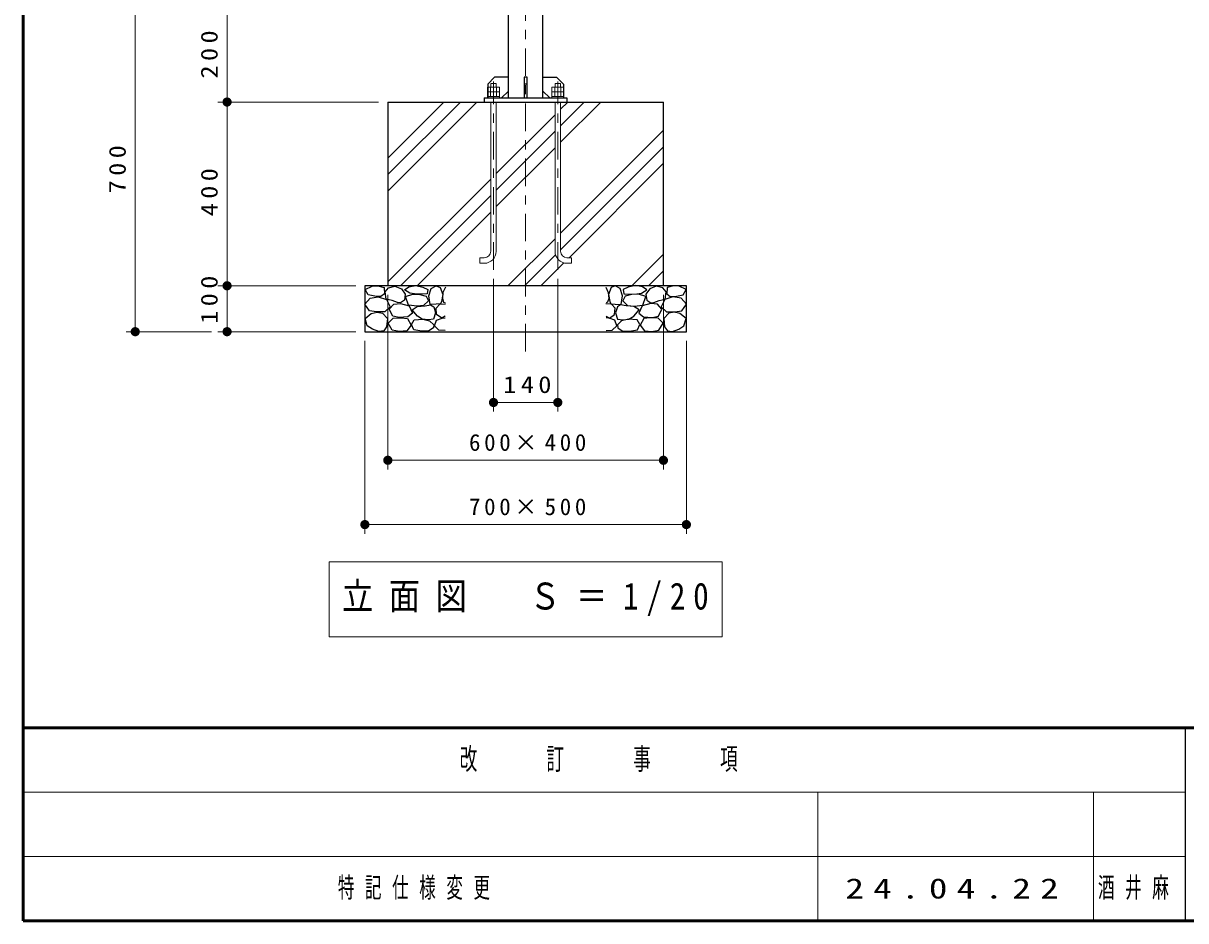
# Model space of a CAD drawing. Units: millimetres on the paper, scale 1:20. Extents: x -365 to 0, y 0 to 257.
# Drawn here: x -365 to -238.5, y 0 to 97.7 of the extents above; entities that cross this region are included whole.
import ezdxf

# ---------------------------------------------------------------- set-up
doc = ezdxf.new("R2010")
doc.units = ezdxf.units.MM
doc.linetypes.add('USER2', pattern=[6, 3, -1, 1, -1])
doc.layers.add('LY_1', color=7, linetype='Continuous', lineweight=13)
doc.styles.add('ＭＳ ゴシック', font='')
doc.styles.get('ＭＳ ゴシック').set_extended_font_data('MS Gothic')

# ---------------------------------------------------------------- blocks, each defined once
blk = doc.blocks.new('filled_dot')
at = {"color": 0, "linetype": 'Continuous', "lineweight": -2, "const_width": 1.25}
blk.add_lwpolyline([(-0.625, 0, 1), (0.625, 0, 1)], format="xyb", close=True, dxfattribs=at)

msp = doc.modelspace()

# ---------------------------------------------------------------- linework, layer by layer
at = {"layer": 'LY_1', "lineweight": 50}
for p, q in [((-365, 257), (-365, 0)), ((-365, 21), (0, 21)), ((-365, 0), (0, 0))]:
    msp.add_line(p, q, dxfattribs=at)
at = {"layer": 'LY_1', "linetype": 'USER2'}
for p, q in [((-310.311, 130.968), (-310.311, 61.803)), ((-313.811, 70.876), (-313.811, 91.376)), ((-306.811, 70.876), (-306.811, 91.376))]:
    msp.add_line(p, q, dxfattribs=at)
at = {"layer": 'LY_1'}
for p, q in [((-352.811, 64.126), (-352.811, 99.126)), ((-342.811, 89.126), (-342.811, 99.126)), ((-314.111, 91.126), (-313.511, 91.126)), ((-314.111, 90.736), (-314.111, 91.126)), ((-313.511, 90.736), (-313.511, 91.126)), ((-307.111, 90.736), (-307.111, 91.126)), ((-306.511, 91.126), (-307.111, 91.126)), ((-306.511, 90.736), (-306.511, 91.126)), ((-313.161, 90.736), (-314.461, 90.736)), ((-314.461, 90.736), (-314.461, 89.576)), ((-313.161, 90.236), (-314.461, 90.236)), ((-314.136, 90.736), (-314.136, 89.736)), ((-313.486, 90.736), (-313.486, 89.736)), ((-313.161, 90.736), (-313.161, 89.576)), ((-307.461, 90.736), (-306.161, 90.736)), ((-307.461, 90.736), (-307.461, 89.576)), ((-307.461, 90.236), (-306.161, 90.236)), ((-307.136, 90.736), (-307.136, 89.736)), ((-306.486, 90.736), (-306.486, 89.736)), ((-306.161, 90.736), (-306.161, 89.576)), ((-326.311, 89.126), (-343.811, 89.126)), ((-326.311, 89.126), (-343.811, 89.126)), ((-342.811, 69.126), (-342.811, 89.126)), ((-325.311, 79.437), (-315.622, 89.126)), ((-325.311, 81.233), (-317.418, 89.126)), ((-325.311, 83.029), (-319.214, 89.126)), ((-313.161, 89.736), (-314.461, 89.736)), ((-314.111, 72.876), (-314.111, 89.126)), ((-313.511, 72.876), (-313.511, 89.126)), ((-307.461, 89.736), (-306.161, 89.736)), ((-307.111, 72.876), (-307.111, 89.126)), ((-306.511, 84.745), (-302.13, 89.126)), ((-306.511, 86.541), (-303.926, 89.126)), ((-306.511, 88.337), (-305.722, 89.126)), ((-306.511, 72.876), (-306.511, 89.126)), ((-313.511, 81.337), (-307.111, 87.737)), ((-313.511, 79.541), (-307.111, 85.941)), ((-306.511, 74.846), (-295.311, 86.046)), ((-313.511, 77.745), (-307.111, 84.145)), ((-306.511, 73.05), (-295.311, 84.25)), ((-305.589, 72.176), (-295.311, 82.454)), ((-325.311, 69.537), (-314.111, 80.737)), ((-323.926, 69.126), (-314.111, 78.941)), ((-322.13, 69.126), (-314.111, 77.145)), ((-312.231, 69.126), (-307.111, 74.246)), ((-315.311, 72.176), (-315.311, 71.576)), ((-314.811, 72.176), (-315.311, 72.176)), ((-310.435, 69.126), (-307.057, 72.504)), ((-305.811, 72.176), (-305.311, 72.176)), ((-305.311, 72.176), (-305.311, 71.576)), ((-298.739, 69.126), (-295.311, 72.554)), ((-314.811, 71.576), (-315.311, 71.576)), ((-308.639, 69.126), (-306.145, 71.62)), ((-305.811, 71.576), (-305.311, 71.576)), ((-313.811, 69.876), (-313.811, 55.421)), ((-306.811, 69.876), (-306.811, 55.421)), ((-296.943, 69.126), (-295.311, 70.758)), ((-328.811, 69.126), (-343.811, 69.126)), ((-342.811, 64.126), (-342.811, 69.126)), ((-325.311, 68.126), (-325.311, 49.126)), ((-295.311, 68.126), (-295.311, 49.126)), ((-344.495, 64.126), (-353.811, 64.126)), ((-328.811, 64.126), (-343.811, 64.126)), ((-327.811, 63.126), (-327.811, 42.126)), ((-292.811, 63.126), (-292.811, 42.126)), ((-306.811, 56.421), (-313.811, 56.421)), ((-295.311, 50.126), (-325.311, 50.126)), ((-292.811, 43.126), (-327.811, 43.126)), ((-331.711, 39.055), (-331.711, 30.921)), ((-288.911, 39.055), (-331.711, 39.055)), ((-288.911, 30.921), (-288.911, 39.055)), ((-331.711, 30.921), (-288.911, 30.921)), ((-365, 14), (-238.5, 14)), ((-278.5, 14), (-278.5, 0)), ((-248.5, 14), (-248.5, 0)), ((-365, 7), (-238.5, 7))]:
    msp.add_line(p, q, dxfattribs=at)
at = {"layer": 'LY_1', "lineweight": 25}
for p, q in [((-312.186, 89.576), (-312.186, 99.126)), ((-308.436, 89.576), (-308.436, 99.126)), ((-314.436, 91.076), (-313.686, 91.826)), ((-312.186, 91.826), (-313.686, 91.826)), ((-310.161, 91.826), (-310.461, 91.826)), ((-310.461, 91.826), (-310.461, 89.576)), ((-310.161, 89.576), (-310.161, 91.826)), ((-308.436, 91.826), (-306.936, 91.826)), ((-306.186, 91.076), (-306.936, 91.826)), ((-314.436, 91.076), (-314.436, 89.576)), ((-312.186, 90.326), (-312.936, 89.576)), ((-310.161, 91.076), (-310.461, 91.076)), ((-308.436, 90.326), (-307.686, 89.576)), ((-306.186, 91.076), (-306.186, 89.576)), ((-325.311, 89.126), (-295.311, 89.126)), ((-325.311, 89.126), (-325.311, 69.126)), ((-314.811, 89.576), (-305.811, 89.576)), ((-314.811, 89.576), (-314.811, 89.126)), ((-305.811, 89.576), (-305.811, 89.126)), ((-295.311, 69.126), (-295.311, 89.126)), ((-292.811, 69.126), (-327.811, 69.126)), ((-327.811, 69.126), (-327.811, 64.126)), ((-292.811, 64.126), (-292.811, 69.126)), ((-327.811, 64.126), (-292.811, 64.126)), ((-238.5, 21), (-238.5, 0))]:
    msp.add_line(p, q, dxfattribs=at)
for points in [[(-326.544, 67.951), (-327.461, 68.125), (-327.796, 68.719), (-327.015, 69.079), (-326.408, 69.116), (-325.702, 68.918), (-325.689, 68.261), (-326.061, 67.939)], [(-324.252, 67.295), (-324.847, 67.53), (-325.504, 67.679), (-325.603, 68.472), (-325.256, 68.893), (-324.537, 69.091), (-323.831, 68.794), (-323.41, 68.199), (-323.509, 67.555), (-323.93, 67.257)], [(-322.408, 68.233), (-322.924, 68.317), (-323.496, 68.666), (-323.022, 69), (-322.254, 69.14), (-321.487, 68.972), (-320.943, 68.707), (-321.013, 68.247), (-321.697, 68.205)], [(-319.594, 67.171), (-320.052, 67.121), (-320.709, 67.096), (-320.858, 68.013), (-320.61, 68.843), (-320.052, 69.116), (-319.606, 68.93), (-319.321, 68.174), (-319.482, 67.419)], [(-301.028, 67.171), (-300.57, 67.121), (-299.913, 67.096), (-299.765, 68.013), (-300.013, 68.843), (-300.57, 69.116), (-301.016, 68.93), (-301.301, 68.174), (-301.14, 67.419)], [(-298.215, 68.233), (-297.698, 68.317), (-297.127, 68.666), (-297.601, 69), (-298.368, 69.14), (-299.135, 68.972), (-299.679, 68.707), (-299.609, 68.247), (-298.926, 68.205)], [(-296.37, 67.295), (-295.775, 67.53), (-295.119, 67.679), (-295.02, 68.472), (-295.366, 68.893), (-296.085, 69.091), (-296.791, 68.794), (-297.212, 68.199), (-297.113, 67.555), (-296.692, 67.257)], [(-294.078, 67.951), (-293.161, 68.125), (-292.827, 68.719), (-293.607, 69.079), (-294.214, 69.116), (-294.92, 68.918), (-294.933, 68.261), (-294.561, 67.939)], [(-326.544, 66.279), (-327.312, 66.39), (-327.833, 67.109), (-327.238, 67.79), (-326.346, 67.914), (-325.466, 67.629), (-325.058, 66.824), (-325.64, 66.303)], [(-324.079, 65.684), (-324.76, 65.808), (-325.157, 66.588), (-324.674, 67.134), (-323.93, 67.208), (-323.001, 66.923), (-322.629, 66.155), (-323.137, 65.746)], [(-322.115, 66.894), (-323.063, 67.02), (-323.398, 67.94), (-322.603, 68.219), (-321.836, 68.191), (-321.153, 67.996), (-320.902, 67.48), (-321.418, 66.992)], [(-298.507, 66.894), (-297.559, 67.02), (-297.224, 67.94), (-298.019, 68.219), (-298.786, 68.191), (-299.47, 67.996), (-299.721, 67.48), (-299.205, 66.992)], [(-296.543, 65.684), (-295.862, 65.808), (-295.466, 66.588), (-295.949, 67.134), (-296.692, 67.208), (-297.621, 66.923), (-297.993, 66.155), (-297.485, 65.746)], [(-294.078, 66.279), (-293.31, 66.39), (-292.789, 67.109), (-293.384, 67.79), (-294.276, 67.914), (-295.156, 67.629), (-295.565, 66.824), (-294.982, 66.303)], [(-326.284, 64.16), (-326.99, 64.383), (-327.548, 64.78), (-327.771, 65.56), (-327.114, 66.093), (-326.49, 66.238), (-325.9, 66.13), (-325.355, 65.572), (-325.442, 64.656), (-325.764, 64.21)], [(-321.557, 65.499), (-322.073, 65.806), (-322.659, 66.518), (-322.101, 66.88), (-321.25, 66.95), (-320.65, 67.048), (-320.302, 66.838), (-320.107, 66.169), (-320.33, 65.486), (-320.888, 65.402)], [(-299.065, 65.499), (-298.549, 65.806), (-297.963, 66.518), (-298.521, 66.88), (-299.372, 66.95), (-299.972, 67.048), (-300.321, 66.838), (-300.516, 66.169), (-300.293, 65.486), (-299.735, 65.402)], [(-294.338, 64.16), (-293.632, 64.383), (-293.074, 64.78), (-292.851, 65.56), (-293.508, 66.093), (-294.133, 66.238), (-294.722, 66.13), (-295.267, 65.572), (-295.181, 64.656), (-294.859, 64.21)], [(-324.042, 64.147), (-324.822, 64.308), (-325.293, 65.064), (-324.736, 65.597), (-323.868, 65.646), (-323.187, 65.56), (-322.766, 64.829), (-323.261, 64.209)], [(-320.302, 64.872), (-320.344, 64.537), (-320.832, 64.202), (-321.627, 64.175), (-322.478, 64.342), (-322.743, 64.914), (-322.45, 65.43), (-321.515, 65.472), (-320.762, 65.318)], [(-300.321, 64.872), (-300.279, 64.537), (-299.791, 64.202), (-298.996, 64.175), (-298.145, 64.342), (-297.88, 64.914), (-298.173, 65.43), (-299.107, 65.472), (-299.86, 65.318)], [(-296.581, 64.147), (-295.8, 64.308), (-295.329, 65.064), (-295.887, 65.597), (-296.754, 65.646), (-297.436, 65.56), (-297.857, 64.829), (-297.361, 64.209)]]:
    msp.add_lwpolyline(points, close=True, dxfattribs=at)
for points in [[(-319.049, 68.955), (-319.309, 68.385), (-319.359, 67.728), (-319.235, 67.344), (-319.074, 67.282)], [(-301.574, 68.955), (-301.313, 68.385), (-301.264, 67.728), (-301.388, 67.344), (-301.549, 67.282)], [(-319.061, 65.82), (-319.445, 65.585), (-320.003, 65.981), (-320.04, 66.688), (-319.656, 67.121), (-319.036, 67.158)], [(-301.561, 65.82), (-301.177, 65.585), (-300.62, 65.981), (-300.582, 66.688), (-300.966, 67.121), (-301.586, 67.158)], [(-319.061, 64.259), (-319.743, 64.284), (-320.238, 64.755), (-320.015, 65.374), (-319.396, 65.585), (-319.061, 65.622)], [(-301.561, 64.259), (-300.88, 64.284), (-300.384, 64.755), (-300.607, 65.374), (-301.227, 65.585), (-301.561, 65.622)]]:
    msp.add_lwpolyline(points, dxfattribs=at)
at = {"layer": 'LY_1'}
for centre, radius, start, end in [((-314.811, 72.876), 0.7, 270, 0), ((-314.811, 72.876), 1.3, 270, 0), ((-305.811, 72.876), 1.3, 180, 270), ((-305.811, 72.876), 0.7, 180, 270)]:
    msp.add_arc(centre, radius, start, end, dxfattribs=at)

# ---------------------------------------------------------------- block references
at = {"layer": 'LY_1', "xscale": 0.4, "yscale": 0.4}
for p, rotation in [((-342.811, 89.126), 90), ((-342.811, 89.126), 270), ((-342.811, 69.126), 270), ((-342.811, 69.126), 90), ((-352.811, 64.126), 90), ((-342.811, 64.126), 90), ((-306.811, 56.421), 180), ((-295.311, 50.126), 180), ((-292.811, 43.126), 180)]:
    msp.add_blockref('filled_dot', p, dxfattribs=dict(at, rotation=rotation))
for p in [(-313.811, 56.421), (-325.311, 50.126), (-327.811, 43.126)]:
    msp.add_blockref('filled_dot', p, dxfattribs=at)

# ---------------------------------------------------------------- texts
at = {"layer": 'LY_1', "char_height": 1.833, "attachment_point": 8, "rotation": 90, "style": 'ＭＳ ゴシック'}
for s, insert in [('\\T1.33;\\W1.15;200', (-343.811, 94.543)), ('\\T1.33;\\W1.15;700', (-353.811, 82.043)), ('\\T1.33;\\W1.15;400', (-343.811, 79.543)), ('\\T1.33;\\W1.15;100', (-343.811, 67.839))]:
    msp.add_mtext(s, dxfattribs=dict(at, insert=insert))
at = {"layer": 'LY_1', "style": 'ＭＳ ゴシック'}
for s, insert, char_height, attachment_point in [('\\T1.33;\\W1.15;140', (-309.89, 57.421), 1.833, 8), ('\\T1.32;600×400', (-309.891, 51.126), 1.833, 8), ('\\T1.32;700×500', (-309.891, 44.126), 1.833, 8), ('\\T1.5;\\W0.85;立面図\u3000Ｓ＝1/20', (-330.311, 34.988), 2.933, 4), ('\\T1.64;\\W0.6;改\u3000\u3000訂\u3000\u3000事\u3000\u3000項', (-301.75, 17.5), 2.346, 5), ('\\T1.64;\\W0.6;特記仕様変更', (-330.75, 3.5), 2.199, 4), ('\\T1.5;\\W1.35;24.04.22', (-275.5, 3.5), 2.199, 4), ('\\T1.64;\\W0.6;酒井麻', (-248, 3.5), 2.199, 4)]:
    msp.add_mtext(s, dxfattribs=dict(at, insert=insert, char_height=char_height, attachment_point=attachment_point))

doc.saveas('drawing.dxf')
